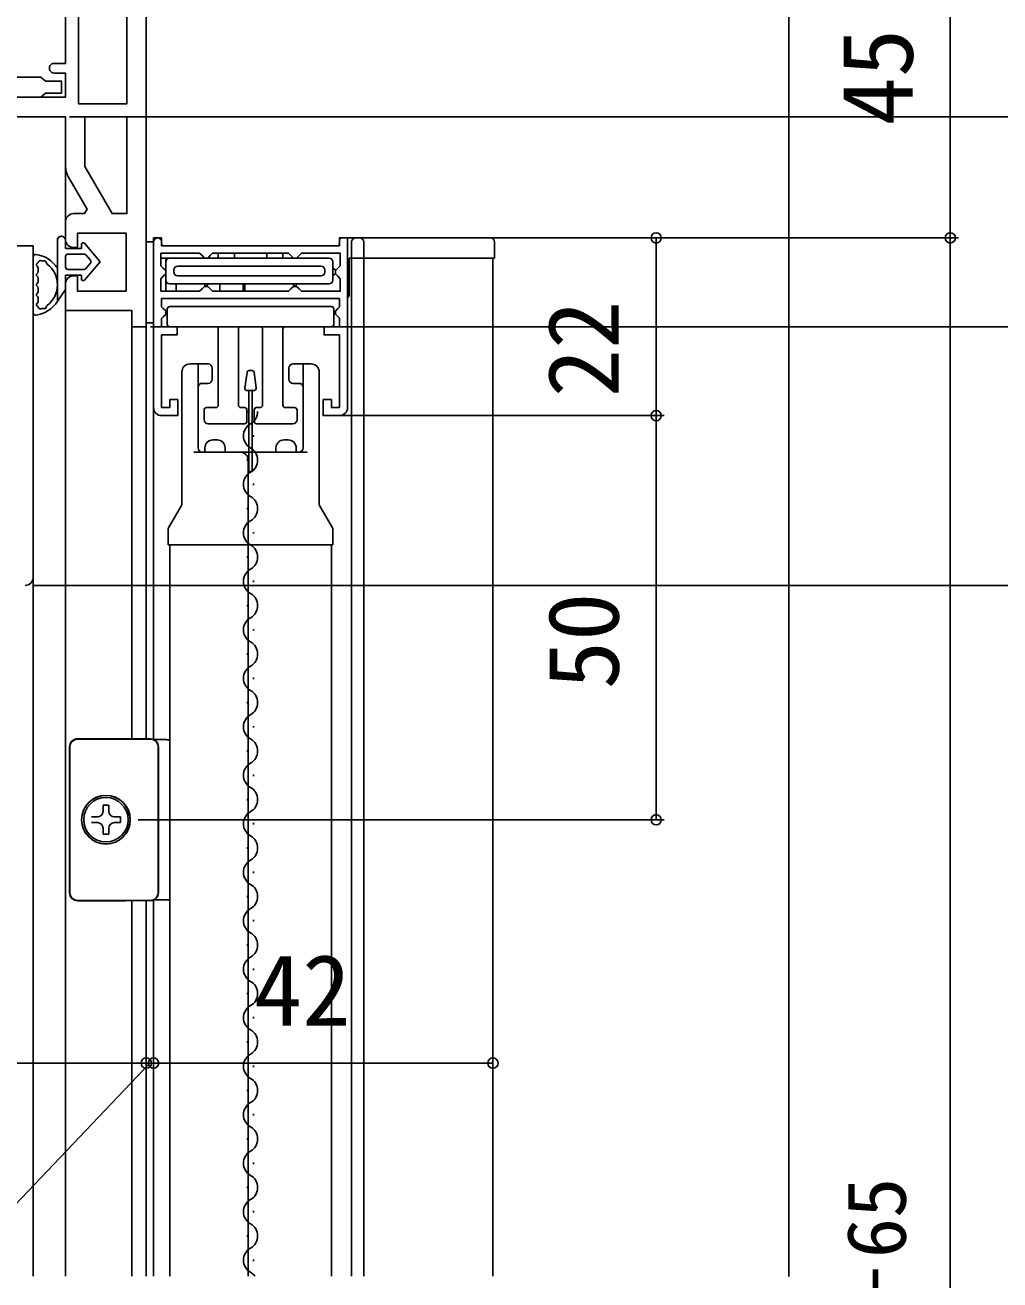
# Model space of a CAD drawing. Units: millimetres, scale not verified. Extents: x -525 to 525, y -783 to 778.
# Drawn here: x -320 to -199.4, y 283.4 to 438.6 of the extents above; entities that cross this region are included whole.
import ezdxf
from ezdxf.enums import TextEntityAlignment as Align

# ---------------------------------------------------------------- set-up
doc = ezdxf.new("R2010")
doc.units = ezdxf.units.MM
doc.header["$LTSCALE"] = 4
for name, color, linetype in [('0-3_YKK_11', 7, 'Continuous'), ('0-5_YKK_12', 2, 'Continuous'), ('0-6_YKK_13', 4, 'Continuous'), ('0-8_YKK_D', 6, 'Continuous'), ('0-A_YSS_K', 3, 'Continuous')]:
    doc.layers.add(name, color=color, linetype=linetype)
doc.styles.add('ＭＳ ゴシック', font='')
doc.styles.get('ＭＳ ゴシック').set_extended_font_data('MS Gothic')

msp = doc.modelspace()

# ---------------------------------------------------------------- linework, layer by layer
at = {"layer": '0-3_YKK_11'}
for p, q in [((-315, 412.1), (-315, 414.3)), ((-287.1, 410.104), (-287.4, 410.404))]:
    msp.add_line(p, q, dxfattribs=at)
for points in [[(-419, 457.3), (-358.4, 457.3), (-358.4, 485.3), (-355, 485.3), (-355, 483.4), (-355.5, 482.9), (-356, 482.4), (-356, 457.3), (-305, 457.3), (-305, 455.8), (-292.5, 455.8), (-292.5, 457.3), (-290, 457.3), (-290, 453.3), (-305, 453.3), (-305, 401.3), (-306.8, 401.3), (-306.8, 403.3), (-315, 403.3), (-315, 406.6)], [(-316.4, 433.9), (-315, 433.9), (-315, 454.9)], [(-356.7, 432.7), (-358.1, 432.7), (-358.1, 429.7), (-315, 429.7), (-315, 432.7), (-316.4, 432.7)], [(-315, 421.273), (-315, 427.3), (-357.6, 427.3)], [(-314, 415.3), (-312.655, 415.3), (-312.327, 415.867), (-314.611, 419.823)], [(-314, 407.6), (-313.5, 407.6), (-313.5, 405.7), (-307.5, 405.7), (-307.5, 412.9), (-313.5, 412.9), (-313.5, 411.1), (-314, 411.1)], [(-304.1, 391.304), (-304.1, 412.304), (-303.1, 412.304), (-303.1, 411.304), (-281.1, 411.304), (-281.1, 412.304), (-280.1, 412.304), (-280.1, 391.304)], [(-377, 411.3), (-336, 411.3), (-336, 408.8), (-339, 408.8), (-339, 404.6), (-321.4, 404.6), (-321.4, 408.8), (-323, 408.8), (-323, 411.3), (-319, 411.3), (-319, 370.3)], [(-287.4, 410.404), (-296.8, 410.404), (-297.1, 410.104), (-297.4, 409.804), (-297.8, 409.804), (-298.1, 410.104), (-298.4, 410.404), (-303.2, 410.404), (-303.2, 408.854), (-302.9, 408.554), (-302.6, 408.254), (-302.6, 407.854), (-302.9, 407.554), (-303.2, 407.254), (-303.2, 405.704), (-298.4, 405.704), (-298.1, 406.004), (-297.8, 406.304), (-297.4, 406.304), (-297.1, 406.004), (-296.8, 405.704), (-287.4, 405.704), (-287.1, 406.004), (-286.8, 406.304), (-286.4, 406.304), (-286.1, 406.004), (-285.8, 405.704), (-281, 405.704), (-281, 407.254), (-281.3, 407.554), (-281.6, 407.854), (-281.6, 408.254), (-281.3, 408.554), (-281, 408.854), (-281, 410.404), (-285.8, 410.404), (-286.1, 410.104), (-286.4, 409.804), (-286.8, 409.804), (-287.1, 410.104)], [(-281.1, 404.804), (-303.1, 404.804), (-303.1, 403.775), (-302.9, 403.575), (-302.6, 403.275), (-302.6, 402.834), (-302.9, 402.534), (-303.1, 402.334), (-303.1, 401.304), (-301.2, 401.304), (-301.2, 400.304), (-303.1, 400.304), (-303.1, 391.304), (-302.1, 391.304), (-302.1, 392.304), (-301.1, 392.304), (-301.1, 390.304), (-303.1, 390.304)], [(-281.1, 390.304), (-283.1, 390.304), (-283.1, 392.304), (-282.1, 392.304), (-282.1, 391.304), (-281.1, 391.304), (-281.1, 400.301), (-283, 400.301), (-283, 401.301), (-281.1, 401.301), (-281.1, 402.354), (-281.3, 402.554), (-281.6, 402.854), (-281.6, 403.254), (-281.3, 403.554), (-281.1, 403.754), (-281.1, 404.804)]]:
    msp.add_lwpolyline(points, dxfattribs=at)
for points in [[(-307.4, 454.9), (-307.4, 428.9), (-313.4, 428.9), (-313.4, 454.9)], [(-307.4, 427.3), (-307.4, 415.3), (-309.229, 415.3), (-312.6, 421.139), (-312.6, 427.3)]]:
    msp.add_lwpolyline(points, close=True, dxfattribs=at)
for centre, radius, start, end in [((-316.4, 433.3), 0.6, 89.99999, 270.00001), ((-312.1, 421.273), 2.9, 179.99998, 209.99999), ((-314, 414.3), 1, 90.00001, 179.99999), ((-314, 412.1), 1, 180.00001, 269.99999), ((-314, 406.6), 1, 90.00001, 179.99999), ((-303.1, 391.304), 1, 180.00001, 269.99999), ((-281.1, 391.304), 1, 270.00001, 359.99999), ((-320, 370.3), 1, 270.00001, 359.99999)]:
    msp.add_arc(centre, radius, start, end, dxfattribs=at)
at = {"layer": '0-5_YKK_12'}
for p, q in [((-315, 421.273), (-315, 414.3)), ((-279.6, 283.815), (-279.6, 409.804)), ((-278.1, 283.815), (-278.1, 409.804)), ((-262.1, 283.815), (-262.1, 409.804)), ((-315, 283.815), (-315, 403.8)), ((-306.8, 401.8), (-306.8, 350.284)), ((-305, 401.8), (-305, 350.287)), ((-304.1, 397.006), (-304.1, 350.241)), ((-292.48, 390.704), (-292.48, 390.804)), ((-291.72, 387.704), (-291.72, 387.904)), ((-292.48, 384.704), (-292.48, 384.904)), ((-291.72, 381.704), (-291.72, 381.904)), ((-292.48, 378.704), (-292.48, 378.904)), ((-291.72, 375.704), (-291.72, 375.904)), ((-302.1, 283.815), (-302.1, 374.304)), ((-292.4, 374.304), (-292.4, 283.815)), ((-282.1, 283.815), (-282.1, 374.304)), ((-292.48, 372.704), (-292.48, 372.904)), ((-319, 283.815), (-319, 370.3)), ((-291.72, 369.704), (-291.72, 369.904)), ((-292.48, 366.704), (-292.48, 366.904)), ((-291.72, 363.704), (-291.72, 363.904)), ((-292.48, 360.704), (-292.48, 360.904)), ((-291.72, 357.704), (-291.72, 357.904)), ((-292.48, 354.704), (-292.48, 354.904)), ((-291.72, 351.704), (-291.72, 351.904)), ((-292.48, 348.704), (-292.48, 348.904)), ((-291.72, 345.704), (-291.72, 345.904)), ((-292.48, 342.704), (-292.48, 342.904)), ((-291.72, 339.704), (-291.72, 339.904)), ((-292.48, 336.704), (-292.48, 336.904)), ((-291.72, 333.704), (-291.72, 333.904)), ((-292.48, 330.704), (-292.48, 330.904)), ((-306.8, 330.325), (-306.8, 283.815)), ((-305, 330.321), (-305, 283.815)), ((-304.1, 330.388), (-304.1, 283.815)), ((-291.72, 327.704), (-291.72, 327.904)), ((-292.48, 324.704), (-292.48, 324.904)), ((-291.72, 321.704), (-291.72, 321.904)), ((-292.48, 318.704), (-292.48, 318.904)), ((-291.72, 315.704), (-291.72, 315.904)), ((-292.48, 312.704), (-292.48, 312.904)), ((-291.72, 309.704), (-291.72, 309.904)), ((-292.48, 306.704), (-292.48, 306.904)), ((-291.72, 303.704), (-291.72, 303.904)), ((-292.48, 300.704), (-292.48, 300.904)), ((-291.72, 297.704), (-291.72, 297.904)), ((-292.48, 294.704), (-292.48, 294.904)), ((-291.72, 291.704), (-291.72, 291.904)), ((-292.48, 288.704), (-292.48, 288.904)), ((-291.72, 285.704), (-291.72, 285.904))]:
    msp.add_line(p, q, dxfattribs=at)
for centre, start, end in [((-292.939, 390.804), 299.20254, 359.99929), ((-291.262, 387.804), 119.20254, 240.79746), ((-292.939, 384.804), 299.20254, 60.79746), ((-291.262, 381.804), 119.20254, 240.79746), ((-292.939, 378.804), 299.20254, 60.79746), ((-291.262, 375.804), 119.20254, 240.79746), ((-292.939, 372.804), 299.20254, 60.79746), ((-291.262, 369.804), 119.20254, 240.79746), ((-292.939, 366.804), 299.20254, 60.79746), ((-291.262, 363.804), 119.20254, 240.79746), ((-292.939, 360.804), 299.20254, 60.79746), ((-291.262, 357.804), 119.20254, 240.79746), ((-292.939, 354.804), 299.20254, 60.79746), ((-291.262, 351.804), 119.20254, 240.79746), ((-292.939, 348.804), 299.20254, 60.79746), ((-291.262, 345.804), 119.20254, 240.79746), ((-292.939, 342.804), 299.20254, 60.79746), ((-291.262, 339.804), 119.20254, 240.79746), ((-292.939, 336.804), 299.20254, 60.79746), ((-291.262, 333.804), 119.20254, 240.79746), ((-292.939, 330.804), 299.20254, 60.79746), ((-291.262, 327.804), 119.20254, 240.79746), ((-292.939, 324.804), 299.20254, 60.79746), ((-291.262, 321.804), 119.20254, 240.79746), ((-292.939, 318.804), 299.20254, 60.79746), ((-291.262, 315.804), 119.20254, 240.79746), ((-292.939, 312.804), 299.20254, 60.79746), ((-291.262, 309.804), 119.20254, 240.79746), ((-292.939, 306.804), 299.20254, 60.79746), ((-291.262, 303.804), 119.20254, 240.79746), ((-292.939, 300.804), 299.20254, 60.79746), ((-291.262, 297.804), 119.20254, 240.79746), ((-292.939, 294.804), 299.20254, 60.79746), ((-291.262, 291.804), 119.20254, 240.79746), ((-292.939, 288.804), 299.20254, 60.79746), ((-291.262, 285.804), 119.20254, 240.79746), ((-292.939, 282.804), 36.02744, 60.79746)]:
    msp.add_arc(centre, 1.718, start, end, dxfattribs=at)
at = {"layer": '0-6_YKK_13'}
for p, q in [((-316, 412.001), (-316, 404.451)), ((-315, 411), (-315, 412)), ((-315, 411), (-315, 412)), ((-313, 411.498), (-313, 411)), ((-313, 411), (-313, 411.498)), ((-310.7, 409.35), (-312.644, 411.629)), ((-310.7, 409.35), (-312.644, 411.629)), ((-304.1, 409.804), (-304.1, 411.804)), ((-303.1, 411.604), (-303.1, 411.804)), ((-281.1, 411.604), (-281.1, 412.004)), ((-280.8, 412.304), (-262.4, 412.304)), ((-279.6, 411.804), (-279.6, 409.804)), ((-278.1, 411.804), (-278.1, 409.804)), ((-319, 403.036), (-319, 409.964)), ((-313, 411), (-315, 411)), ((-313, 411), (-315, 411)), ((-315, 408.7), (-315, 410)), ((-315, 408.7), (-315, 410)), ((-314.7, 410.3), (-312.7, 410.3)), ((-314.7, 410.3), (-312.7, 410.3)), ((-312.472, 410.195), (-311.918, 409.545)), ((-311.918, 409.545), (-312.472, 410.195)), ((-302.8, 411.304), (-281.4, 411.304)), ((-288.1, 411.304), (-296.1, 411.304)), ((-296.1, 410.404), (-296.1, 409.804)), ((-290.1, 411.304), (-294.1, 411.304)), ((-294.1, 409.804), (-294.1, 410.404)), ((-290.1, 410.404), (-290.1, 409.804)), ((-288.1, 409.804), (-288.1, 410.404)), ((-318.4, 408.132), (-318.4, 408.564)), ((-312.7, 408.4), (-314.7, 408.4)), ((-312.7, 408.4), (-314.7, 408.4)), ((-312.644, 407.071), (-310.7, 409.35)), ((-310.7, 409.35), (-312.644, 407.071)), ((-311.918, 409.155), (-312.472, 408.505)), ((-311.918, 409.155), (-312.472, 408.505)), ((-303.2, 409.804), (-282.4, 409.804)), ((-302.6, 409.804), (-302.6, 405.704)), ((-301.1, 408.804), (-283.4, 408.804)), ((-281.9, 407.104), (-281.9, 409.304)), ((-281.596, 408.301), (-281.9, 408.604)), ((-279.9, 405.304), (-279.9, 409.804)), ((-318.4, 406.9), (-318.4, 407.332)), ((-315, 407.7), (-313, 407.7)), ((-315, 405.9), (-315, 407.7)), ((-313, 407.7), (-315, 407.7)), ((-315, 405.9), (-315, 407.7)), ((-313, 407.7), (-313, 407.202)), ((-313, 407.202), (-313, 407.7)), ((-301.6, 408.104), (-301.6, 408.304)), ((-283.4, 407.604), (-301.1, 407.604)), ((-282.9, 408.304), (-282.9, 408.104)), ((-281.9, 407.604), (-281.6, 407.904)), ((-318.4, 405.668), (-318.4, 406.1)), ((-302.1, 406.604), (-282.4, 406.604)), ((-301.3, 405.704), (-301.3, 406.604)), ((-297.6, 406.304), (-297.9, 406.604)), ((-297.3, 406.604), (-297.6, 406.304)), ((-295.9, 406.604), (-295.9, 405.704)), ((-293, 406.604), (-293, 405.704)), ((-292.8, 405.704), (-292.8, 406.604)), ((-318.4, 404.436), (-318.4, 404.868)), ((-282.1, 403.804), (-302.1, 403.804)), ((-302.4, 403.504), (-302.4, 401.604)), ((-281.8, 401.604), (-281.8, 403.504)), ((-302.1, 401.304), (-296.4, 401.304)), ((-296.1, 401.004), (-296.1, 391.604)), ((-293.6, 391.604), (-293.6, 401.004)), ((-293.3, 401.304), (-290.9, 401.304)), ((-290.6, 401.004), (-290.6, 391.604)), ((-288.1, 391.604), (-288.1, 401.004)), ((-287.8, 401.304), (-282.1, 401.304)), ((-297.35, 396.704), (-299.6, 396.704)), ((-298.6, 386.304), (-298.6, 396.704)), ((-296.85, 396.204), (-296.85, 394.804)), ((-287.35, 394.804), (-287.35, 396.204)), ((-286.85, 396.704), (-284.6, 396.704)), ((-285.6, 386.304), (-285.6, 396.704)), ((-300.6, 379.422), (-300.6, 395.704)), ((-292.802, 393.746), (-292.535, 395.646)), ((-292.238, 395.904), (-291.962, 395.904)), ((-291.398, 393.746), (-291.665, 395.646)), ((-283.6, 379.422), (-283.6, 395.704)), ((-298.1, 394.304), (-297.35, 394.304)), ((-292.505, 393.404), (-291.695, 393.404)), ((-291.9, 393.404), (-291.9, 383.404)), ((-286.1, 394.304), (-286.85, 394.304)), ((-296.4, 391.304), (-297.55, 391.304)), ((-292.85, 391.304), (-293.3, 391.304)), ((-290.9, 391.304), (-291.35, 391.304)), ((-286.65, 391.304), (-287.8, 391.304)), ((-297.85, 391.004), (-297.85, 389.804)), ((-292.55, 389.604), (-292.55, 391.004)), ((-291.65, 391.004), (-291.65, 389.604)), ((-286.35, 389.804), (-286.35, 391.004)), ((-297.35, 389.304), (-292.85, 389.304)), ((-291.35, 389.304), (-286.85, 389.304)), ((-296.75, 387.304), (-296.25, 387.304)), ((-287.95, 387.304), (-287.45, 387.304)), ((-299.1, 385.804), (-285.1, 385.804)), ((-297.75, 386.304), (-297.75, 385.804)), ((-295.25, 386.304), (-295.25, 385.804)), ((-288.95, 386.304), (-288.95, 385.804)), ((-286.45, 386.304), (-286.45, 385.804)), ((-292.4, 384.804), (-292.4, 374.304)), ((-302.235, 376.419), (-300.653, 379.199)), ((-283.547, 379.199), (-281.965, 376.419)), ((-302.3, 376.172), (-302.3, 374.304)), ((-281.9, 376.172), (-281.9, 374.304)), ((-302.3, 374.304), (-281.9, 374.304)), ((-313.5, 350.322), (-313.467, 350.288)), ((-304.5, 350.304), (-305, 350.304)), ((-304.516, 350.288), (-304.5, 350.304)), ((-304.5, 350.304), (-304.5, 350.304)), ((-302.517, 350.213), (-302.1, 350.213)), ((-314.467, 349.288), (-314.5, 349.322)), ((-314.5, 331.287), (-314.5, 349.322)), ((-314.467, 331.32), (-314.467, 349.288)), ((-303.5, 349.304), (-303.516, 349.288)), ((-303.516, 349.288), (-303.516, 331.32)), ((-303.5, 331.304), (-303.5, 349.304)), ((-303.5, 349.304), (-303.5, 349.304)), ((-310.35, 342.104), (-309.65, 342.104)), ((-310.35, 341.354), (-310.35, 342.104)), ((-309.65, 342.104), (-309.65, 341.354)), ((-311.8, 340.654), (-311.05, 340.654)), ((-308.95, 340.654), (-308.2, 340.654)), ((-308.2, 340.654), (-308.2, 339.954)), ((-311.05, 339.954), (-311.8, 339.954)), ((-310.35, 338.504), (-310.35, 339.254)), ((-310.35, 338.504), (-309.65, 338.504)), ((-309.65, 339.254), (-309.65, 338.504)), ((-308.2, 339.954), (-308.95, 339.954)), ((-314.5, 331.287), (-314.467, 331.32)), ((-303.516, 331.32), (-303.5, 331.304)), ((-303.5, 331.304), (-303.5, 331.304)), ((-313.467, 330.32), (-313.5, 330.287)), ((-313.5, 330.287), (-307.57, 330.287)), ((-307.57, 330.287), (-307.535, 330.304)), ((-307.535, 330.304), (-305, 330.304)), ((-304.5, 330.304), (-304.516, 330.32))]:
    msp.add_line(p, q, dxfattribs=at)
for points in [[(-355.063, 429.7), (-318.046, 429.7), (-317.75, 429.95), (-317.454, 430.2), (-315.504, 430.2), (-315.504, 431.7), (-317.454, 431.7), (-317.75, 431.95), (-318.046, 432.2), (-355.063, 432.2), (-355.358, 431.95), (-355.654, 431.7), (-357.604, 431.7), (-357.604, 430.2), (-355.654, 430.2), (-355.358, 429.95)], [(-304.1, 401.804), (-305.02, 401.804), (-305.02, 411.804), (-304.1, 411.804)]]:
    msp.add_lwpolyline(points, close=True, dxfattribs=at)
for points in [[(-279.9, 409.804), (-261.9, 409.804), (-261.9, 411.804)], [(-302.6, 407.104), (-302.6, 409.304), (-302.6, 407.104)], [(-316, 404.451), (-315, 405.9), (-316, 404.451)], [(-286.3, 406.604), (-286.6, 406.304), (-286.9, 406.604)], [(-291.9, 383.404), (-292.3, 383.404), (-292.3, 393.404)], [(-313.5, 350.322), (-307.57, 350.322), (-307.535, 350.304), (-305, 350.304)], [(-304.5, 330.304), (-304.5, 330.304), (-305, 330.304)]]:
    msp.add_lwpolyline(points, dxfattribs=at)
for centre, radius in [((-310, 340.303), 3.014), ((-310, 340.304), 3), ((-310, 340.304), 2.75)]:
    msp.add_circle(centre, radius, dxfattribs=at)
for centre, radius, start, end in [((-315.5, 412.001), 0.5, 0.11462, 179.88538), ((-315.5, 412), 0.5, 360, 180.11459), ((-315.5, 412), 0.5, 0.00002, 0.11467), ((-312.798, 411.498), 0.202, 40.46381, 180), ((-312.798, 411.498), 0.202, 40.46381, 180), ((-303.6, 411.804), 0.5, 90, 180), ((-303.6, 411.804), 0.5, 0, 90), ((-302.8, 411.604), 0.3, 180, 270), ((-281.4, 411.604), 0.3, 270, 0), ((-280.8, 412.004), 0.3, 90, 180), ((-279.1, 411.804), 0.5, 90, 180), ((-278.6, 411.804), 0.5, 0, 90), ((-262.4, 411.804), 0.5, 0, 90), ((-318.7, 409.964), 0.3, 81.79391, 180), ((-319.2, 406.5), 3.8, 32.63687, 81.79391), ((-314.7, 410), 0.3, 90, 180), ((-314.7, 410), 0.3, 90, 180), ((-312.7, 410), 0.3, 40.46381, 90), ((-312.7, 410), 0.3, 40.46381, 90), ((-318.4, 408.964), 0.2, 121.83486, 233.1301), ((-318.7, 408.564), 0.3, 0, 53.1301), ((-318.664, 409.389), 0.3, 301.83486, 339.97791), ((-318.1, 409.183), 0.3, 67.71823, 159.97791), ((-319.2, 406.5), 3.2, 66.85224, 67.71823), ((-317.824, 409.718), 0.3, 246.85224, 296.63299), ((-317.6, 409.271), 0.2, 3.36701, 116.63299), ((-317.101, 409.301), 0.3, 183.36701, 233.14776), ((-319.2, 406.5), 3.2, 306.85224, 53.14776), ((-314.7, 408.7), 0.3, 180, 270), ((-314.7, 408.7), 0.3, 180, 270), ((-312.7, 408.7), 0.3, 270, 319.53619), ((-312.7, 408.7), 0.3, 270, 319.53619), ((-312.146, 409.35), 0.3, 319.53619, 40.46381), ((-312.146, 409.35), 0.3, 319.53619, 40.46381), ((-302.1, 409.304), 0.5, 90, 180), ((-301.1, 408.304), 0.5, 90, 180), ((-283.4, 408.304), 0.5, 0, 90), ((-282.4, 409.304), 0.5, 0, 90), ((-318.4, 407.732), 0.2, 126.8699, 233.1301), ((-318.7, 408.132), 0.3, 306.8699, 0), ((-318.7, 407.332), 0.3, 0, 53.1301), ((-318.7, 406.9), 0.3, 306.8699, 0), ((-312.798, 407.202), 0.202, 180.00003, 319.53622), ((-312.798, 407.202), 0.202, 180, 319.53619), ((-302.1, 407.104), 0.5, 180, 270), ((-301.1, 408.104), 0.5, 180, 270), ((-283.4, 408.104), 0.5, 270, 0), ((-282.4, 407.104), 0.5, 270, 0), ((-318.4, 406.5), 0.2, 126.8699, 233.1301), ((-318.4, 405.268), 0.2, 126.8699, 233.1301), ((-318.7, 406.1), 0.3, 0, 53.1301), ((-318.7, 405.668), 0.3, 306.8699, 360), ((-280.4, 405.304), 0.5, 306.8699, 360), ((-319.2, 406.5), 3.8, 278.20609, 327.36313), ((-318.4, 404.036), 0.2, 126.8699, 238.16514), ((-318.7, 404.868), 0.3, 0, 53.1301), ((-318.7, 404.436), 0.3, 306.8699, 360), ((-318.664, 403.611), 0.3, 20.02209, 58.16514), ((-318.1, 403.817), 0.3, 200.02209, 292.28177), ((-317.6, 403.729), 0.2, 243.36701, 356.63299), ((-317.101, 403.699), 0.3, 126.85224, 176.63299), ((-302.1, 403.504), 0.3, 90, 180), ((-282.1, 403.504), 0.3, 0, 90), ((-318.7, 403.036), 0.3, 180, 278.20609), ((-319.2, 406.5), 3.2, 292.28177, 293.14776), ((-317.824, 403.282), 0.3, 63.36701, 113.14776), ((-302.1, 401.604), 0.3, 180, 270), ((-296.4, 401.004), 0.3, 0, 90), ((-293.3, 401.004), 0.3, 90, 180), ((-290.9, 401.004), 0.3, 0, 90), ((-287.8, 401.004), 0.3, 90, 180), ((-282.1, 401.604), 0.3, 270, 0), ((-299.6, 395.704), 1, 90, 180), ((-297.35, 396.204), 0.5, 0, 90), ((-286.85, 396.204), 0.5, 90, 180), ((-284.6, 395.704), 1, 360, 90), ((-297.35, 394.804), 0.5, 270, 0), ((-292.238, 395.604), 0.3, 90, 172), ((-291.962, 395.604), 0.3, 8, 90), ((-286.85, 394.804), 0.5, 180, 270), ((-298.1, 393.804), 0.5, 90, 180), ((-292.505, 393.704), 0.3, 172, 270), ((-291.695, 393.704), 0.3, 270, 8), ((-286.1, 393.804), 0.5, 360, 90), ((-297.55, 391.004), 0.3, 90, 180), ((-296.4, 391.604), 0.3, 270, 0), ((-293.3, 391.604), 0.3, 180, 270), ((-292.85, 391.004), 0.3, 0, 90), ((-291.35, 391.004), 0.3, 90, 180), ((-290.9, 391.604), 0.3, 270, 360), ((-287.8, 391.604), 0.3, 180, 270), ((-286.65, 391.004), 0.3, 360, 90), ((-297.35, 389.804), 0.5, 180, 270), ((-286.85, 389.804), 0.5, 270, 360), ((-292.85, 389.604), 0.3, 270, 0), ((-291.35, 389.604), 0.3, 180, 270), ((-296.75, 386.304), 1, 90, 180), ((-296.25, 386.304), 1, 360, 90), ((-287.95, 386.304), 1, 90, 180), ((-287.45, 386.304), 1, 360, 90), ((-298.1, 386.304), 0.5, 180, 270), ((-293.4, 384.804), 1, 360, 90), ((-286.1, 386.304), 0.5, 270, 360), ((-301.1, 379.422), 0.5, 333.43495, 0), ((-283.1, 379.422), 0.5, 180, 206.56505), ((-301.8, 376.172), 0.5, 150.35587, 180), ((-282.4, 376.172), 0.5, 0, 29.64413), ((-313.467, 349.288), 1, 90, 179.99489), ((-304.516, 349.288), 1, 0.00511, 90), ((-304.5, 349.304), 1, 0.00209, 90), ((-311.05, 341.354), 0.7, 270, 360), ((-308.95, 341.354), 0.7, 180, 270), ((-311.05, 339.254), 0.7, 0, 90), ((-308.95, 339.254), 0.7, 90, 180), ((-313.467, 331.32), 1, 180.00511, 270), ((-304.516, 331.32), 1, 270, 359.99489), ((-304.5, 331.304), 1, 270, 359.99802)]:
    msp.add_arc(centre, radius, start, end, dxfattribs=at)
for centre, major_axis, ratio, start_param, end_param in [((-313.5, 349.322), (-0.707, 0.707), 0.999924, 5.4978252, 7.0685454), ((-309, 350.41), (-14.625, 0), 0.008727, 1.2604153, 1.8824345), ((-302.5, 350.231), (-2, 0), 0.008727, 0.6324882, 1.5620697), ((-313.5, 331.287), (0.707, 0.707), 0.999924, 2.3562326, 3.9269527), ((-309, 330.198), (-14.625, 0), 0.008727, 4.4007508, 5.02277), ((-302.5, 330.378), (-2, 0), 0.008727, 4.5110311, 5.6551818)]:
    msp.add_ellipse(centre, major_axis=major_axis, ratio=ratio, start_param=start_param, end_param=end_param, dxfattribs=at)
at = {"layer": '0-8_YKK_D'}
for p, q in [((-205.5, 457.3), (-205.5, 412.304)), ((-314.5, 427.3), (-124.5, 427.3)), ((-314.5, 427.3), (-124.5, 427.3)), ((-314.5, 427.3), (-144.5, 427.3)), ((-277.6, 412.304), (-240.9, 412.304)), ((-277.6, 412.304), (-204.5, 412.304)), ((-277.6, 412.304), (-204.5, 412.304)), ((-241.9, 390.304), (-241.9, 412.304)), ((-205.5, 412.304), (-205.5, 127.3)), ((-304.5, 401.3), (-144.5, 401.3)), ((-304.5, 401.3), (-144.5, 401.3)), ((-304.5, 401.3), (-164.5, 401.3)), ((-281, 390.304), (-240.9, 390.304)), ((-280, 390.304), (-240.9, 390.304)), ((-241.9, 390.304), (-241.9, 340.303)), ((-319, 369.3), (-144.5, 369.3)), ((-305.987, 340.303), (-240.9, 340.303)), ((-420, 310.198), (-305, 310.198)), ((-305, 310.198), (-307.55, 310.198)), ((-304.1, 310.198), (-305, 310.198)), ((-304.1, 310.198), (-305, 310.198)), ((-304.1, 310.198), (-262.1, 310.198)), ((-304.1, 310.198), (-301.55, 310.198))]:
    msp.add_line(p, q, dxfattribs=at)
msp.add_lwpolyline([(-304.55, 310.198), (-323.635, 290.198), (-347.066, 290.198)], dxfattribs=at)
for centre in [(-241.9, 412.304), (-205.5, 412.304), (-205.5, 412.304), (-241.9, 390.304), (-241.9, 390.304), (-241.9, 340.303), (-305, 310.198), (-305, 310.198), (-304.1, 310.198), (-304.1, 310.198), (-262.1, 310.198)]:
    msp.add_circle(centre, 0.637, dxfattribs=at)
at = {"layer": '0-A_YSS_K'}
msp.add_line((-225.5, 283.8), (-225.5, 440.8), dxfattribs=at)

# ---------------------------------------------------------------- texts
at = {"layer": '0-8_YKK_D', "style": 'ＭＳ ゴシック'}
for s, height, p in [('45', 8.798, (-207.5, 426.211)), ('22', 8.798, (-243.9, 392.577)), ('50', 8.798, (-243.9, 356.44)), ('網戸出来高＝Ｈ－65', 7.331, (-208.807, 206.052))]:
    msp.add_text(s, height=height, rotation=90, dxfattribs=at).set_placement(p, align=Align.BOTTOM_LEFT)
msp.add_text('42', height=8.798, dxfattribs=at).set_placement((-291.691, 312.198), align=Align.BOTTOM_LEFT)

doc.saveas('drawing.dxf')
